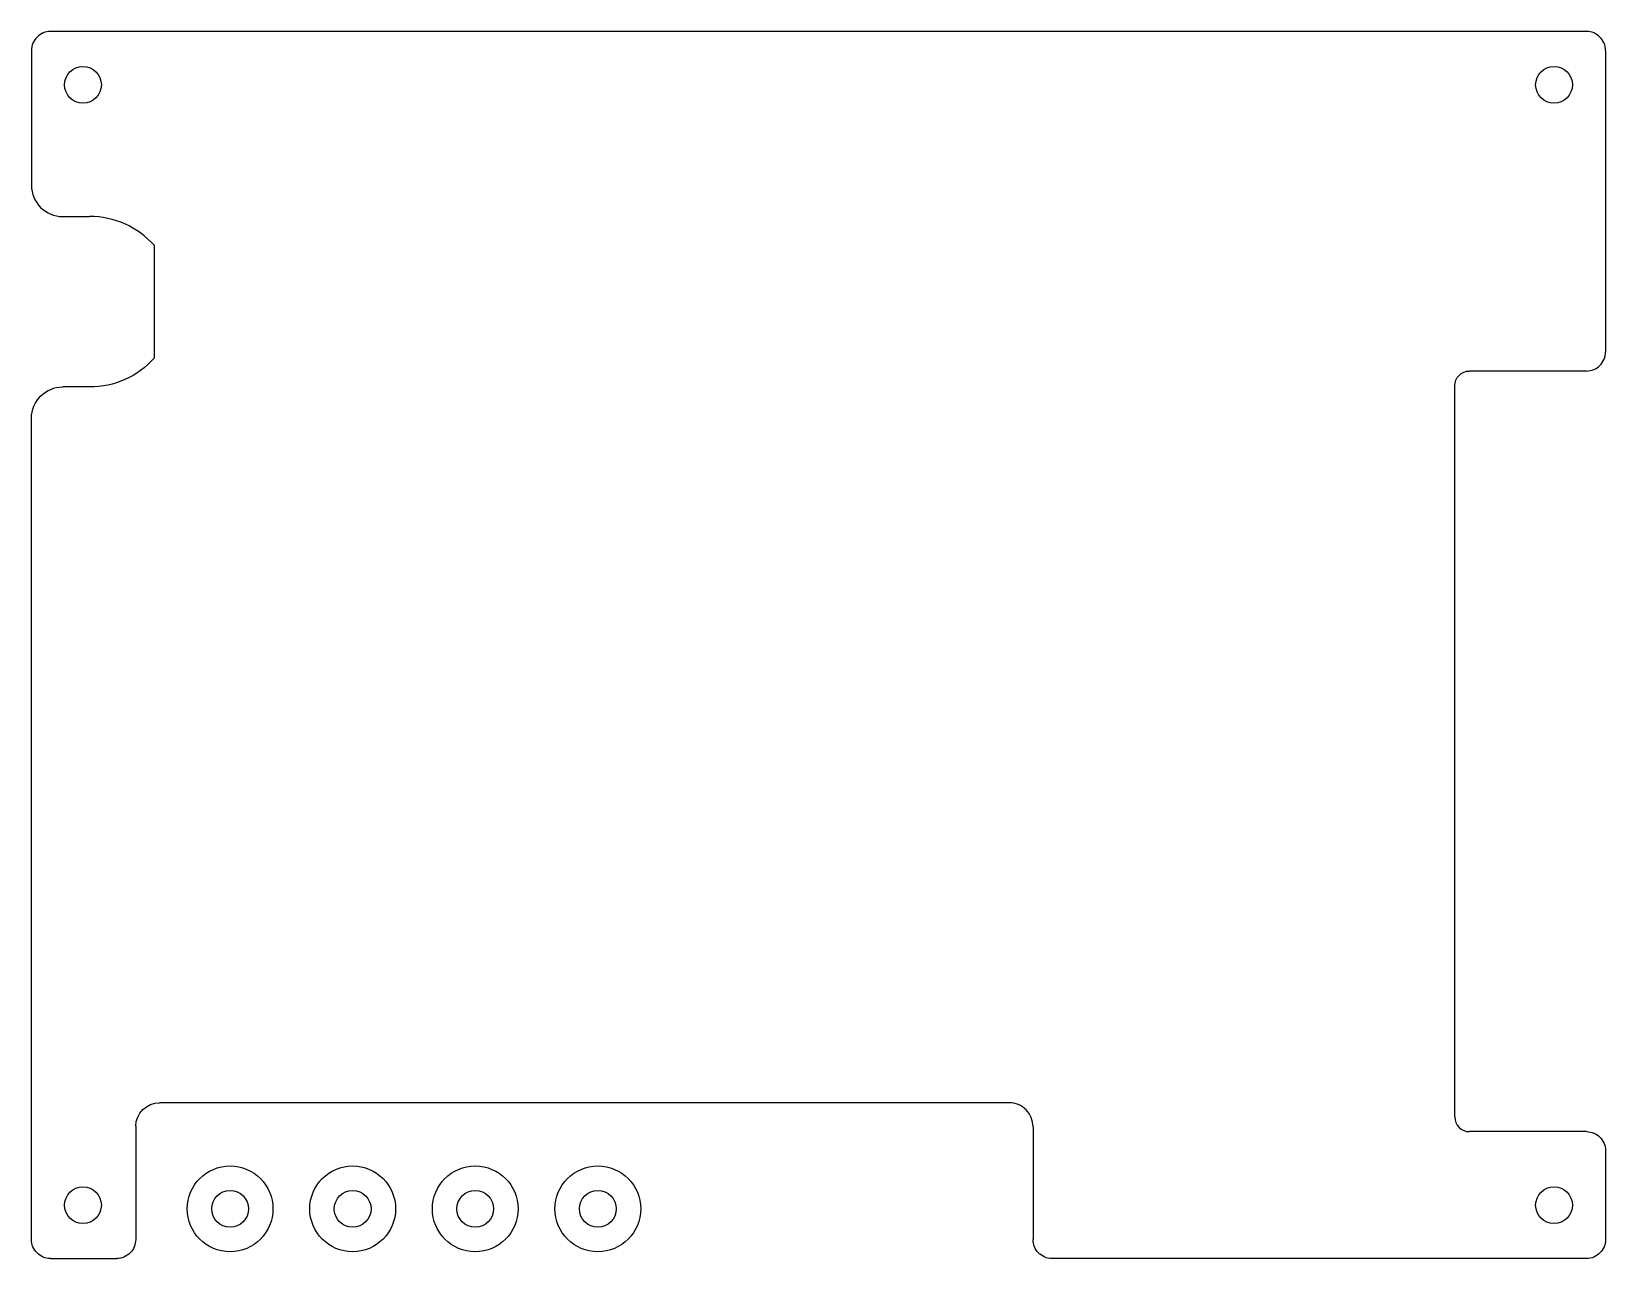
# Model space of a CAD drawing. Extents: x 92 to 220, y 45 to 145.
import ezdxf

# ---------------------------------------------------------------- set-up
doc = ezdxf.new("R2010")
doc.units = 0
doc.layers.add('grb', color=1, linetype='CONTINUOUS')

msp = doc.modelspace()

# ---------------------------------------------------------------- linework, layer by layer
at = {"layer": 'grb', "color": 1}
for points in [[(93.500187, 145.05029), (93.500187, 145.05029), (93.500187, 145.05029, 0.414214), (91.950184, 143.500287), (91.950184, 143.500287)], [(220.350441, 143.500287), (220.350441, 143.500287), (220.350441, 143.500287, 0.414214), (218.800438, 145.05029), (218.800438, 145.05029)], [(91.950184, 143.500287), (91.950184, 132.500265), (91.950184, 132.500265), (91.950184, 132.500265, 0.414214), (94.500189, 129.95026), (94.500189, 129.95026)], [(94.650189, 140.700281), (94.650189, 140.700281, -1), (97.650195, 140.700281), (97.650195, 140.700281)], [(214.650429, 140.700281), (214.650429, 140.700281, -1), (217.650435, 140.700281), (217.650435, 140.700281)], [(97.650195, 140.700281), (97.650195, 140.700281), (97.650195, 140.700281, -1), (94.650189, 140.700281), (94.650189, 140.700281)], [(217.650435, 140.700281), (217.650435, 140.700281), (217.650435, 140.700281, -1), (214.650429, 140.700281), (214.650429, 140.700281)], [(101.950204, 127.611255), (101.950204, 127.611255), (101.950204, 127.611255, 0.216562), (96.695193, 129.95026), (96.695193, 129.95026)], [(101.950204, 127.611255), (101.950204, 118.389237), (101.950204, 118.389237), (101.950204, 118.389237, -0.21638), (96.700193, 116.050232), (96.700193, 116.050232)], [(218.800438, 117.350235), (218.800438, 117.350235), (218.800438, 117.350235, 0.414214), (220.350441, 118.900238), (220.350441, 118.900238)], [(208.050416, 56.500113), (208.050416, 116.150232), (208.050416, 116.150232), (208.050416, 116.150232, -0.414214), (209.250419, 117.350235), (209.250419, 117.350235)], [(91.950184, 46.500093), (91.950184, 113.500227), (91.950184, 113.500227), (91.950184, 113.500227, -0.414214), (94.500189, 116.050232), (94.500189, 116.050232)], [(100.450201, 55.750112), (100.450201, 55.750112), (100.450201, 55.750112, -0.406739), (102.400205, 57.650115), (102.400205, 57.650115)], [(173.650347, 55.700111), (173.650347, 55.700111), (173.650347, 55.700111, 0.414214), (171.700343, 57.650115), (102.400205, 57.650115)], [(208.050416, 56.500113), (208.050416, 56.500113), (208.050416, 56.500113, 0.414214), (209.250419, 55.300111), (209.250419, 55.300111)], [(218.800438, 55.300111), (218.800438, 55.300111), (218.800438, 55.300111, -0.414214), (220.350441, 53.750108), (220.350441, 53.750108)], [(104.650209, 49.000098), (104.650209, 49.000098, -1), (111.650223, 49.000098), (111.650223, 49.000098)], [(114.650229, 49.000098), (114.650229, 49.000098, -1), (121.650243, 49.000098), (121.650243, 49.000098)], [(124.650249, 49.000098), (124.650249, 49.000098, -1), (131.650263, 49.000098), (131.650263, 49.000098)], [(134.650269, 49.000098), (134.650269, 49.000098, -1), (141.650283, 49.000098), (141.650283, 49.000098)], [(94.650189, 49.300099), (94.650189, 49.300099, -1), (97.650195, 49.300099), (97.650195, 49.300099)], [(106.650213, 49.000098), (106.650213, 49.000098, -1), (109.650219, 49.000098), (109.650219, 49.000098)], [(116.650233, 49.000098), (116.650233, 49.000098, -1), (119.650239, 49.000098), (119.650239, 49.000098)], [(126.650253, 49.000098), (126.650253, 49.000098, -1), (129.650259, 49.000098), (129.650259, 49.000098)], [(136.650273, 49.000098), (136.650273, 49.000098, -1), (139.650279, 49.000098), (139.650279, 49.000098)], [(214.650429, 49.300099), (214.650429, 49.300099, -1), (217.650435, 49.300099), (217.650435, 49.300099)], [(97.650195, 49.300099), (97.650195, 49.300099), (97.650195, 49.300099, -1), (94.650189, 49.300099), (94.650189, 49.300099)], [(111.650223, 49.000098), (111.650223, 49.000098), (111.650223, 49.000098, -1), (104.650209, 49.000098), (104.650209, 49.000098)], [(109.650219, 49.000098), (109.650219, 49.000098), (109.650219, 49.000098, -1), (106.650213, 49.000098), (106.650213, 49.000098)], [(121.650243, 49.000098), (121.650243, 49.000098), (121.650243, 49.000098, -1), (114.650229, 49.000098), (114.650229, 49.000098)], [(119.650239, 49.000098), (119.650239, 49.000098), (119.650239, 49.000098, -1), (116.650233, 49.000098), (116.650233, 49.000098)], [(131.650263, 49.000098), (131.650263, 49.000098), (131.650263, 49.000098, -1), (124.650249, 49.000098), (124.650249, 49.000098)], [(129.650259, 49.000098), (129.650259, 49.000098), (129.650259, 49.000098, -1), (126.650253, 49.000098), (126.650253, 49.000098)], [(141.650283, 49.000098), (141.650283, 49.000098), (141.650283, 49.000098, -1), (134.650269, 49.000098), (134.650269, 49.000098)], [(139.650279, 49.000098), (139.650279, 49.000098), (139.650279, 49.000098, -1), (136.650273, 49.000098), (136.650273, 49.000098)], [(217.650435, 49.300099), (217.650435, 49.300099), (217.650435, 49.300099, -1), (214.650429, 49.300099), (214.650429, 49.300099)], [(93.500187, 44.95009), (93.500187, 44.95009), (93.500187, 44.95009, -0.414214), (91.950184, 46.500093), (91.950184, 46.500093)], [(100.450201, 46.500093), (100.450201, 46.500093), (100.450201, 46.500093, -0.414214), (98.900198, 44.95009), (98.900198, 44.95009)], [(218.800438, 44.95009), (175.20035, 44.95009), (175.20035, 44.95009), (175.20035, 44.95009, -0.414214), (173.650347, 46.500093), (173.650347, 46.500093)], [(220.350441, 46.500093), (220.350441, 46.500093), (220.350441, 46.500093, -0.414214), (218.800438, 44.95009), (218.800438, 44.95009)]]:
    msp.add_lwpolyline(points, format="xyb", dxfattribs=at)
for points in [[(218.800438, 145.05029), (93.500187, 145.05029)], [(220.350441, 143.500287), (220.350441, 118.900238)], [(94.500189, 129.95026), (96.695193, 129.95026)], [(218.800438, 117.350235), (209.250419, 117.350235)], [(96.700193, 116.050232), (94.500189, 116.050232)], [(100.450201, 55.750112), (100.450201, 46.500093)], [(173.650347, 55.700111), (173.650347, 46.500093)], [(218.800438, 55.300111), (209.250419, 55.300111)], [(220.350441, 53.750108), (220.350441, 46.500093)], [(93.500187, 44.95009), (98.900198, 44.95009)]]:
    msp.add_lwpolyline(points, dxfattribs=at)

doc.saveas('drawing.dxf')
